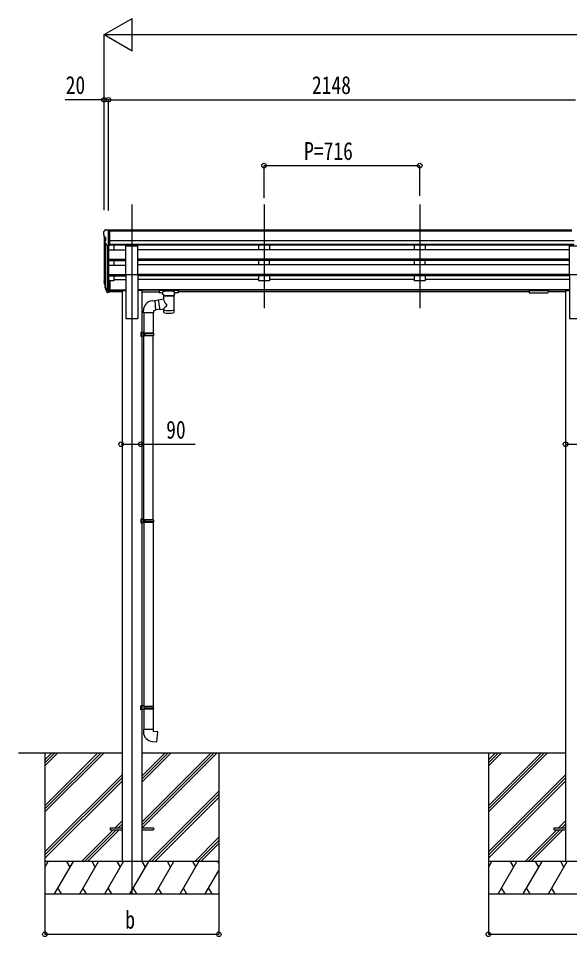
# Model space of a CAD drawing. Units: millimetres, scale not verified. Extents: x -10512 to 10512, y -7425 to 7425.
# Drawn here: x -4671 to -2136, y -4948 to -720 of the extents above; entities that cross this region are included whole.
import ezdxf
from ezdxf.enums import TextEntityAlignment as Align

# ---------------------------------------------------------------- set-up
doc = ezdxf.new("R2010")
doc.units = ezdxf.units.MM
doc.header["$LTSCALE"] = 30
for name, color, linetype in [('0-3_YKK_12', 2, 'Continuous'), ('0-4_YKK_13', 4, 'Continuous'), ('0-5_YKK_A1', 4, 'Continuous'), ('0-6_YKK_D', 6, 'Continuous')]:
    doc.layers.add(name, color=color, linetype=linetype)
doc.styles.add('ＭＳ ゴシック', font='')
doc.styles.get('ＭＳ ゴシック').set_extended_font_data('MS Gothic')

msp = doc.modelspace()

# ---------------------------------------------------------------- linework, layer by layer
at = {"layer": '0-3_YKK_12'}
for p, q in [((-4148.74, -1577.07), (-4148.74, -4751.48)), ((-3540.74, -1577.07), (-3540.74, -2054.59)), ((-2824.74, -1577.07), (-2824.74, -2054.59))]:
    msp.add_line(p, q, dxfattribs=at)
at = {"layer": '0-4_YKK_13'}
for p, q in [((-4278.74, -1702.83), (-4278.74, -1703.46)), ((-4276.21, -1724.64), (-4270.89, -1727.71)), ((-4271.83, -1694.03), (-4275.9, -1699.84)), ((-4268.74, -1693.46), (-4271.07, -1693.6)), ((-4270.74, -1727.97), (-4270.74, -1744.25)), ((-4268.74, -1693.46), (-4250.24, -1693.46)), ((-4256.74, -1766.44), (-4256.74, -1693.46)), ((-4250.24, -1693.46), (-4240.24, -1693.55)), ((-4250.24, -1765.44), (-4250.24, -1693.46)), ((-4240.24, -1695.06), (-4240.24, -1693.55)), ((-4264.37, -1764.63), (-4273.37, -1749.04)), ((-4256.74, -1766.44), (-4261.95, -1766.13)), ((-4250.24, -1765.44), (-4256.74, -1765.44)), ((-4176.24, -1898.91), (-4176.24, -1767.11)), ((-4176.24, -1767.11), (-4121.24, -1767.11)), ((-4121.24, -1898.91), (-4121.24, -1767.11)), ((-2136.24, -1898.91), (-2136.24, -1767.11)), ((-2136.24, -1767.11), (-2081.24, -1767.11)), ((-4176.24, -1898.91), (-4121.24, -1898.91)), ((-2136.24, -1898.91), (-2081.24, -1898.91)), ((-4275.65, -1941.37), (-4271.77, -1949.32)), ((-4275.04, -1939.99), (-4271.77, -1947.06)), ((-4256.74, -1927.18), (-4256.74, -1981.96)), ((-4250.24, -1927.18), (-4256.74, -1927.18)), ((-4250.24, -1927.18), (-4250.24, -1981.22)), ((-4273.33, -1952.65), (-4272.99, -1957.05)), ((-4272.99, -1957.05), (-4264.18, -1980.6)), ((-4272.38, -1956.49), (-4264.18, -1972.67)), ((-4263.17, -1971.54), (-4270.93, -1956.13)), ((-4256.74, -1972.21), (-4261.88, -1972.21)), ((-4256.74, -1974.02), (-4261.59, -1974.02)), ((-4256.74, -1981.96), (-4261.59, -1981.96)), ((-4250.24, -1967.32), (-4256.74, -1967.32)), ((-4250.24, -1972.19), (-4256.74, -1972.19)), ((-4250.24, -1981.22), (-4256.74, -1981.22)), ((-4022.74, -1971.76), (-4022.74, -1982.52)), ((-3937.74, -1971.1), (-4020.74, -1971.1)), ((-3937.74, -1973.28), (-4020.74, -1973.28)), ((-4006.24, -1983.19), (-4020.74, -1983.19)), ((-4006.24, -1990), (-4006.24, -1979.72)), ((-3952.24, -1990), (-3952.24, -1979.72)), ((-3937.74, -1983.19), (-3952.24, -1983.19)), ((-3935.74, -1971.76), (-3935.74, -1982.52)), ((-3935.74, -1971.96), (-3935.74, -1973.5)), ((-2321.74, -1971.76), (-2321.74, -1982.52)), ((-2321.74, -1971.96), (-2321.74, -1973.5)), ((-2319.74, -1971.1), (-2236.74, -1971.1)), ((-2319.74, -1973.28), (-2236.74, -1973.28)), ((-2319.74, -1983.19), (-2236.74, -1983.19)), ((-2234.74, -1971.76), (-2234.74, -1982.52)), ((-4056.1, -2020), (-4043.59, -2018.44)), ((-4027.07, -2017.85), (-4043.42, -2020.39)), ((-4027.36, -2015.98), (-4002.14, -2012.06)), ((-4027.36, -2015.98), (-4020.34, -2061.23)), ((-4002.14, -2012.07), (-4002.14, -1994.48)), ((-3956.34, -1994.5), (-3956.32, -2074.79)), ((-4095.5, -2076.01), (-4095.5, -2065.1)), ((-4020.63, -2059.36), (-4039.75, -2062.32)), ((-4002.14, -2058.41), (-4020.34, -2061.23)), ((-4002.16, -2074.79), (-4002.14, -2058.16)), ((-4049.5, -2076.01), (-4095.5, -2076.01)), ((-4093.54, -2076.01), (-4093.54, -2166.85)), ((-4051.54, -2076.01), (-4051.54, -2169.41)), ((-4091.54, -2166.91), (-4107.54, -2166.43)), ((-4107.54, -2166.43), (-4107.54, -2184.38)), ((-4091.54, -2183.91), (-4107.54, -2184.38)), ((-4091.54, -2168.91), (-4093.54, -2168.91)), ((-4050.54, -2169.41), (-4093.54, -2169.41)), ((-4049.54, -2171.41), (-4093.54, -2171.41)), ((-4049.54, -2179.41), (-4093.54, -2179.41)), ((-4050.54, -2181.41), (-4093.54, -2181.41)), ((-4093.54, -3026.1), (-4093.54, -2183.96)), ((-4091.54, -2168.91), (-4091.54, -2166.91)), ((-4091.54, -2183.91), (-4091.54, -2181.91)), ((-4089.06, -2171.41), (-4088.63, -2169.41)), ((-4051.54, -3028.66), (-4051.54, -2181.41)), ((-4049.54, -2171.41), (-4050.54, -2169.41)), ((-4049.54, -2179.41), (-4050.54, -2181.41)), ((-4049.54, -2171.41), (-4049.54, -2179.41)), ((-4091.54, -3026.16), (-4107.54, -3025.69)), ((-4107.54, -3025.69), (-4107.54, -3043.63)), ((-4091.54, -3043.16), (-4107.54, -3043.63)), ((-4091.54, -3028.16), (-4093.54, -3028.16)), ((-4050.54, -3028.66), (-4093.54, -3028.66)), ((-4049.54, -3030.66), (-4093.54, -3030.66)), ((-4049.54, -3038.66), (-4093.54, -3038.66)), ((-4050.54, -3040.66), (-4093.54, -3040.66)), ((-4093.54, -3043.22), (-4093.54, -3885.35)), ((-4091.54, -3028.16), (-4091.54, -3026.16)), ((-4091.54, -3043.16), (-4091.54, -3041.16)), ((-4089.06, -3030.66), (-4088.63, -3028.66)), ((-4051.54, -3040.66), (-4051.54, -3887.91)), ((-4049.54, -3030.66), (-4050.54, -3028.66)), ((-4049.54, -3038.66), (-4050.54, -3040.66)), ((-4049.54, -3030.66), (-4049.54, -3038.66)), ((-4091.54, -3885.41), (-4107.54, -3884.94)), ((-4107.54, -3902.88), (-4107.54, -3884.94)), ((-4050.54, -3887.91), (-4093.54, -3887.91)), ((-4091.54, -3885.41), (-4091.54, -3887.41)), ((-4049.54, -3889.91), (-4050.54, -3887.91)), ((-4091.54, -3902.41), (-4107.54, -3902.88)), ((-4049.54, -3889.91), (-4093.54, -3889.91)), ((-4049.54, -3897.91), (-4093.54, -3897.91)), ((-4050.54, -3899.91), (-4093.54, -3899.91)), ((-4091.54, -3900.41), (-4093.54, -3900.41)), ((-4093.54, -3902.47), (-4093.54, -3993.91)), ((-4091.54, -3900.41), (-4091.54, -3902.41)), ((-4089.06, -3897.91), (-4088.63, -3899.91)), ((-4051.54, -3899.91), (-4051.54, -3993.91)), ((-4049.54, -3897.91), (-4050.54, -3899.91)), ((-4049.54, -3897.91), (-4049.54, -3889.91)), ((-4049.54, -3993.91), (-4095.54, -3993.91)), ((-4095.54, -3993.91), (-4095.54, -4004.83)), ((-4049.54, -4003.91), (-4049.54, -3993.91)), ((-4248.74, -4446.98), (-4248.74, -4455.98)), ((-4248.74, -4446.98), (-4193.94, -4446.98)), ((-4248.74, -4455.98), (-4193.94, -4455.98)), ((-4103.54, -4446.98), (-4048.74, -4446.98)), ((-4103.54, -4455.98), (-4048.74, -4455.98)), ((-4048.74, -4446.98), (-4048.74, -4455.98)), ((-2208.74, -4446.98), (-2208.74, -4455.98)), ((-2208.74, -4446.98), (-2153.94, -4446.98)), ((-2208.74, -4455.98), (-2153.94, -4455.98))]:
    msp.add_line(p, q, dxfattribs=at)
for points in [[(-4020.74, -1971.1), (-4021.09, -1971.1), (-4021.62, -1971.13), (-4022.07, -1971.18), (-4022.38, -1971.26), (-4022.55, -1971.36), (-4022.67, -1971.49), (-4022.73, -1971.67), (-4022.74, -1971.76)], [(-4020.74, -1983.19), (-4021.09, -1983.18), (-4021.62, -1983.16), (-4022.07, -1983.11), (-4022.38, -1983.03), (-4022.55, -1982.93), (-4022.67, -1982.79), (-4022.73, -1982.61), (-4022.74, -1982.52)], [(-3935.74, -1971.76), (-3935.78, -1971.57), (-3935.86, -1971.43), (-3935.96, -1971.34), (-3936.06, -1971.28), (-3936.18, -1971.23), (-3936.47, -1971.17), (-3936.96, -1971.12), (-3937.51, -1971.1), (-3937.74, -1971.1)], [(-3935.74, -1982.52), (-3935.78, -1982.72), (-3935.86, -1982.86), (-3935.96, -1982.95), (-3936.06, -1983.01), (-3936.18, -1983.06), (-3936.47, -1983.12), (-3936.96, -1983.16), (-3937.51, -1983.19), (-3937.74, -1983.19)], [(-2321.74, -1971.76), (-2321.7, -1971.57), (-2321.62, -1971.43), (-2321.52, -1971.34), (-2321.42, -1971.28), (-2321.3, -1971.23), (-2321.01, -1971.17), (-2320.52, -1971.12), (-2319.98, -1971.1), (-2319.74, -1971.1)], [(-2321.74, -1982.52), (-2321.7, -1982.72), (-2321.62, -1982.86), (-2321.52, -1982.95), (-2321.42, -1983.01), (-2321.3, -1983.06), (-2321.01, -1983.12), (-2320.52, -1983.16), (-2319.98, -1983.19), (-2319.74, -1983.19)], [(-2236.74, -1971.1), (-2236.39, -1971.1), (-2235.86, -1971.13), (-2235.41, -1971.18), (-2235.11, -1971.26), (-2234.94, -1971.36), (-2234.82, -1971.49), (-2234.75, -1971.67), (-2234.74, -1971.76)], [(-2236.74, -1983.19), (-2236.39, -1983.18), (-2235.86, -1983.16), (-2235.41, -1983.11), (-2235.11, -1983.03), (-2234.94, -1982.93), (-2234.82, -1982.79), (-2234.75, -1982.61), (-2234.74, -1982.52)], [(-4043.59, -2018.44), (-4039.58, -2064.27), (-4049.5, -2066.01), (-4049.5, -2076.01)], [(-4002.14, -1994.48), (-4002.37, -1994.39), (-4003.73, -1993.65), (-4004.84, -1992.81), (-4005.6, -1991.94), (-4006.06, -1991.04), (-4006.23, -1990.16)], [(-3952.28, -1989.94), (-3952.26, -1990.29), (-3952.5, -1991.25), (-3953.02, -1992.13), (-3953.83, -1992.97), (-3954.94, -1993.77), (-3956.34, -1994.5)], [(-4091.54, -2181.91), (-4093.54, -2181.91), (-4093.54, -2168.91)], [(-4089.06, -2171.41), (-4089.06, -2179.41), (-4088.63, -2181.41)], [(-4091.54, -3041.16), (-4093.54, -3041.16), (-4093.54, -3028.16)], [(-4089.06, -3030.66), (-4089.06, -3038.66), (-4088.63, -3040.66)], [(-4091.54, -3887.41), (-4093.54, -3887.41), (-4093.54, -3900.41)], [(-4089.06, -3897.91), (-4089.06, -3889.91), (-4088.63, -3887.91)], [(-4054.46, -4049.65), (-4033.63, -4051.48), (-4029.62, -4005.65), (-4049.54, -4003.91)]]:
    msp.add_lwpolyline(points, dxfattribs=at)
for centre, radius, start, end in [((-4275.74, -1702.83), 3, 93, 180), ((-4076.74, -1703.46), 202, 180, 184.94904), ((-4271.84, -1720.27), 6.18, 185.7035, 224.99897), ((-4271.01, -1694.6), 1, 93.5, 145), ((-4271.04, -1727.97), 0.3, 0, 60), ((-4270.77, -1747.54), 3, 94.7167, 210), ((-4271.04, -1744.25), 0.3, 274.7167, 0), ((-4261.77, -1763.13), 3, 210, 266.5), ((-4247.56, -1932.26), 29.53, 186.50806, 197.98144), ((-4246.15, -1930.5), 30.41, 187.1552, 198.19734), ((-4049.59, -2065.45), 45.91, 98.14944, 179.55845), ((-4050.54, -4004.83), 45, 180, 265)]:
    msp.add_arc(centre, radius, start, end, dxfattribs=at)
for centre, major_axis, ratio, start_param, end_param in [((-4188.09, -1932.69), (-89.06, 1.43), 0.57596, 6.1962358, 6.3678173), ((-4188.88, -1926.01), (87.93, 4.42), 0.541684, 3.0659337, 3.2228513), ((-4272.03, -1952.65), (1.3, 0), 0.90356, 1.3700892, 3.347195), ((-4186.11, -1936.46), (-89.07, 0), 0.90356, 0.2056023, 0.2515348), ((-4186.82, -1932.59), (-88.05, 0), 0.90356, 0.2662965, 0.3003836), ((-4261.59, -1971.31), (-3, 0), 0.90356, 0.5235988, 1.5707963), ((-4261.59, -1979.25), (3, 0), 0.90356, 3.6651914, 4.712389), ((-4261.88, -1970.86), (-1.5, 0), 0.90356, 0.5235988, 1.5707963), ((-4020.74, -1973.5), (-2, 0), 0.109601, 4.712389, 6.2831853), ((-3979.24, -1979.72), (-27, 0), 0.122176, 3.1415927, 6.2831853), ((-3937.74, -1973.5), (-2, 0), 0.109601, 3.1415927, 4.712389), ((-2319.74, -1973.5), (2, 0), 0.109601, 1.5707963, 3.1415927), ((-2236.74, -1973.5), (2, 0), 0.109601, 0, 1.5707963), ((-3990.24, -1990), (-16, 0), 0.361356, 0, 0.0194874), ((-3979.24, -2038.61), (22.81, -26.62), 0.234429, 3.1563334, 4.5976381), ((-3979.23, -1994.95), (-22.92, 0.42), 0.07247, 0.0008089, 1.5716053), ((-3979.23, -1996.57), (-22.92, 0.42), 0.07247, 0.0008089, 1.5716053), ((-3979.25, -1994.95), (22.91, 0.42), 0.072511, 4.711586, 6.2823824), ((-3979.25, -1996.57), (22.91, 0.42), 0.072511, 4.711586, 6.2823824), ((-3981.8, -2035.96), (-20.32, -22.25), 0.045535, 4.9756507, 6.2441899), ((-3979.24, -2062.35), (-22.91, 0), 0.122865, 6.2831853, 9.424778), ((-3979.24, -2074.79), (-22.92, 0), 0.101955, 6.2829723, 9.4248207)]:
    msp.add_ellipse(centre, major_axis=major_axis, ratio=ratio, start_param=start_param, end_param=end_param, dxfattribs=at)
at = {"layer": '0-5_YKK_A1'}
for p, q in [((-4276.74, -1724.04), (-4276.74, -1926.82)), ((-2125.24, -1695.06), (-4250.24, -1695.06)), ((-2125.24, -1700.28), (-4250.24, -1700.28)), ((-4271.77, -1751.81), (-4271.77, -1953.53)), ((-4262.74, -1765.97), (-4262.75, -1971.96)), ((-4256.74, -1734.56), (-4256.74, -1927.18)), ((-2115.24, -1743.81), (-4250.24, -1743.81)), ((-2115.24, -1761.66), (-4250.24, -1761.66)), ((-2115.24, -1764.91), (-4250.24, -1764.91)), ((-4231.74, -1764.91), (-4231.74, -1786.98)), ((-3565.74, -1765.01), (-3565.74, -1785.39)), ((-3515.74, -1765.01), (-3515.74, -1785.39)), ((-2849.74, -1765.01), (-2849.74, -1785.39)), ((-2799.74, -1765.01), (-2799.74, -1785.39)), ((-4256.74, -1785.49), (-4176.24, -1785.49)), ((-2136.24, -1785.49), (-4121.24, -1785.49)), ((-3515.74, -1785.39), (-3565.74, -1785.39)), ((-2799.74, -1785.39), (-2849.74, -1785.39)), ((-4256.74, -1828.85), (-4176.24, -1828.85)), ((-4256.74, -1830.35), (-4176.24, -1830.35)), ((-4256.74, -1834.67), (-4176.24, -1834.67)), ((-4256.74, -1855.59), (-4176.24, -1855.59)), ((-4231.74, -1834.67), (-4231.74, -1855.59)), ((-2136.24, -1828.85), (-4121.24, -1828.85)), ((-2136.24, -1830.35), (-4121.24, -1830.35)), ((-2136.24, -1834.67), (-4121.24, -1834.67)), ((-2136.24, -1855.5), (-4121.24, -1855.5)), ((-3565.74, -1834.67), (-3565.74, -1855.5)), ((-3515.74, -1855.5), (-3565.74, -1855.5)), ((-3515.74, -1855.5), (-3515.74, -1834.67)), ((-2849.74, -1834.67), (-2849.74, -1855.5)), ((-2799.74, -1855.5), (-2849.74, -1855.5)), ((-2799.74, -1855.5), (-2799.74, -1834.67)), ((-4256.74, -1898.96), (-4176.24, -1898.96)), ((-4256.74, -1900.45), (-4176.24, -1900.45)), ((-4176.24, -1898.91), (-4176.24, -2101.48)), ((-4121.24, -1898.91), (-4121.24, -2101.48)), ((-2136.24, -1898.96), (-4121.24, -1898.91)), ((-2136.24, -1900.45), (-4121.24, -1900.45)), ((-2136.24, -1898.91), (-2136.24, -2101.48)), ((-4256.74, -1904.77), (-4176.24, -1904.77)), ((-4231.74, -1927.82), (-4250.24, -1927.82)), ((-4231.74, -1904.77), (-4231.74, -1927.82)), ((-4231.74, -1922.87), (-4176.24, -1922.87)), ((-2136.24, -1904.77), (-4121.24, -1904.77)), ((-3565.74, -1922.87), (-4121.24, -1922.87)), ((-3565.74, -1904.77), (-3565.74, -1927.82)), ((-3515.74, -1927.82), (-3565.74, -1927.82)), ((-3515.74, -1904.77), (-3515.74, -1927.82)), ((-2849.74, -1922.87), (-3515.74, -1922.87)), ((-2849.74, -1904.77), (-2849.74, -1927.82)), ((-2799.74, -1927.82), (-2849.74, -1927.82)), ((-2799.74, -1904.77), (-2799.74, -1927.82)), ((-2136.24, -1922.87), (-2799.74, -1922.87)), ((-4250.24, -1969.89), (-4176.24, -1969.89)), ((-4250.24, -1971.28), (-4176.24, -1971.28)), ((-4193.94, -1978.97), (-4250.24, -1978.97)), ((-4193.94, -1972.48), (-4193.94, -4601.48)), ((-4193.94, -1972.48), (-4176.24, -1972.48)), ((-2136.24, -1969.89), (-4121.24, -1969.89)), ((-2136.24, -1971.28), (-4121.24, -1971.28)), ((-4103.54, -1972.48), (-4121.24, -1972.48)), ((-4103.54, -1972.48), (-4103.54, -4601.48)), ((-4103.54, -1978.97), (-4022.74, -1978.97)), ((-2321.74, -1978.97), (-3935.74, -1978.97)), ((-2153.94, -1978.97), (-2234.74, -1978.97)), ((-2153.94, -1972.48), (-2153.94, -4601.48)), ((-2153.94, -1972.48), (-2136.24, -1972.48)), ((-4176.24, -2101.48), (-4121.24, -2101.48)), ((-2136.24, -2101.48), (-2081.24, -2101.48)), ((-4670.78, -4101.48), (-4193.94, -4101.48)), ((-4548.94, -4101.48), (-4548.94, -4751.48)), ((-4548.94, -4345.65), (-4304.76, -4101.48)), ((-4548.94, -4359.8), (-4290.62, -4101.48)), ((-4548.94, -4373.94), (-4276.48, -4101.48)), ((-4548.94, -4161.81), (-4488.61, -4101.48)), ((-4548.94, -4147.67), (-4502.75, -4101.48)), ((-4548.94, -4133.52), (-4516.89, -4101.48)), ((-4103.74, -4420.95), (-3784.26, -4101.48)), ((-4103.74, -4435.1), (-3770.12, -4101.48)), ((-4103.74, -4237.11), (-3968.11, -4101.48)), ((-4103.74, -4222.97), (-3982.25, -4101.48)), ((-4103.74, -4208.82), (-3996.39, -4101.48)), ((-4103.54, -4101.48), (-2153.94, -4101.48)), ((-4101.48, -4446.98), (-3755.98, -4101.48)), ((-3748.94, -4101.48), (-3748.94, -4751.48)), ((-2508.94, -4101.48), (-2508.94, -4751.48)), ((-2508.94, -4345.65), (-2264.76, -4101.48)), ((-2508.94, -4359.8), (-2250.62, -4101.48)), ((-2508.94, -4373.94), (-2236.48, -4101.48)), ((-2508.94, -4161.81), (-2448.61, -4101.48)), ((-2508.94, -4147.67), (-2462.75, -4101.48)), ((-2508.94, -4133.52), (-2476.89, -4101.48)), ((-4548.94, -4557.79), (-4194.14, -4202.99)), ((-4548.94, -4571.93), (-4194.14, -4217.13)), ((-2508.94, -4557.79), (-2154.14, -4202.99)), ((-2508.94, -4571.93), (-2154.14, -4217.13)), ((-4548.94, -4586.07), (-4194.14, -4231.27)), ((-2508.94, -4586.07), (-2154.14, -4231.27)), ((-4072.13, -4601.48), (-3748.94, -4278.29)), ((-4057.99, -4601.48), (-3748.94, -4292.43)), ((-4043.85, -4601.48), (-3748.94, -4306.57)), ((-4226, -4446.98), (-4194.14, -4415.12)), ((-4211.86, -4446.98), (-4194.14, -4429.26)), ((-2186, -4446.98), (-2154.14, -4415.12)), ((-2171.86, -4446.98), (-2154.14, -4429.26)), ((-4380.5, -4601.48), (-4235, -4455.98)), ((-4366.36, -4601.48), (-4220.86, -4455.98)), ((-4352.22, -4601.48), (-4206.71, -4455.98)), ((-4197.71, -4446.98), (-4193.94, -4443.2)), ((-2340.5, -4601.48), (-2195, -4455.98)), ((-2326.36, -4601.48), (-2180.86, -4455.98)), ((-2312.22, -4601.48), (-2166.71, -4455.98)), ((-2157.71, -4446.98), (-2154.14, -4443.4)), ((-3860, -4601.48), (-3748.94, -4490.42)), ((-3845.86, -4601.48), (-3748.94, -4504.56)), ((-3831.72, -4601.48), (-3748.94, -4518.7)), ((-3748.94, -4601.48), (-4548.94, -4601.48)), ((-4548.94, -4628.98), (-4533.06, -4601.48)), ((-4504.19, -4751.48), (-4417.59, -4601.48)), ((-4432.59, -4627.46), (-4447.59, -4601.48)), ((-4388.72, -4751.48), (-4302.12, -4601.48)), ((-4317.12, -4627.46), (-4332.12, -4601.48)), ((-4273.25, -4751.48), (-4186.65, -4601.48)), ((-4201.65, -4627.46), (-4216.65, -4601.48)), ((-4157.78, -4751.48), (-4071.18, -4601.48)), ((-4086.18, -4627.46), (-4101.18, -4601.48)), ((-4042.31, -4751.48), (-3955.71, -4601.48)), ((-3970.71, -4627.46), (-3985.71, -4601.48)), ((-3926.84, -4751.48), (-3840.24, -4601.48)), ((-3870.24, -4601.48), (-3855.24, -4627.46)), ((-3754.77, -4601.48), (-3748.94, -4611.58)), ((-1708.94, -4601.48), (-2508.94, -4601.48)), ((-2508.94, -4628.98), (-2493.06, -4601.48)), ((-2464.19, -4751.48), (-2377.59, -4601.48)), ((-2392.59, -4627.46), (-2407.59, -4601.48)), ((-2348.72, -4751.48), (-2262.12, -4601.48)), ((-2277.12, -4627.46), (-2292.12, -4601.48)), ((-2233.25, -4751.48), (-2146.65, -4601.48)), ((-2161.65, -4627.46), (-2176.65, -4601.48)), ((-3811.37, -4751.48), (-3748.94, -4643.34)), ((-4489.2, -4725.5), (-4474.2, -4751.48)), ((-4373.73, -4725.5), (-4358.73, -4751.48)), ((-4258.25, -4725.5), (-4243.26, -4751.48)), ((-4142.78, -4725.5), (-4127.79, -4751.48)), ((-4027.32, -4725.5), (-4012.32, -4751.48)), ((-3911.85, -4725.5), (-3896.85, -4751.48)), ((-3796.38, -4725.5), (-3781.38, -4751.48)), ((-2449.2, -4725.5), (-2434.2, -4751.48)), ((-2333.73, -4725.5), (-2318.73, -4751.48)), ((-2218.25, -4725.5), (-2203.26, -4751.48)), ((-4548.94, -4751.48), (-3748.94, -4751.48)), ((-2508.94, -4751.48), (-1708.94, -4751.48))]:
    msp.add_line(p, q, dxfattribs=at)
at = {"layer": '0-6_YKK_D'}
for p, q in [((-4276.74, -795.06), (-4146.84, -720.06)), ((-4146.84, -870.06), (-4146.84, -720.06)), ((-4276.74, -1602.64), (-4276.74, -794.06)), ((-4276.74, -795.06), (-4146.84, -870.06)), ((-4276.74, -795.06), (-4016.93, -795.06)), ((-4126.74, -795.06), (2057.26, -795.06)), ((-4276.74, -1603.64), (-4276.74, -1094.06)), ((-4256.74, -1604.64), (-4256.74, -1094.06)), ((-4256.74, -1604.64), (-4256.74, -1094.06)), ((-4256.74, -1095.06), (-2108.74, -1095.06)), ((-3540.74, -1548.19), (-3540.74, -1397.08)), ((-3540.74, -1398.08), (-2824.74, -1398.08)), ((-2824.74, -1537.05), (-2824.74, -1397.08)), ((-2153.94, -2659.37), (-2153.94, -2682.03)), ((-4548.94, -4751.48), (-4548.94, -4938.19)), ((-3748.94, -4752.48), (-3748.94, -4938.19)), ((-2508.94, -4751.48), (-2508.94, -4938.19)), ((-4548.94, -4937.19), (-3748.94, -4937.19)), ((-2508.94, -4937.19), (-1708.94, -4937.19))]:
    msp.add_line(p, q, dxfattribs=at)
for points in [[(-4256.74, -1095.06), (-4276.74, -1095.06), (-4455.24, -1095.06)], [(-4197.94, -2681.03), (-4107.54, -2681.03), (-3857.74, -2681.03)], [(-2153.94, -2681.03), (-2063.54, -2681.03), (-1813.74, -2681.03)]]:
    msp.add_lwpolyline(points, dxfattribs=at)
for centre in [(-4276.74, -1095.06), (-4256.74, -1095.06), (-4256.74, -1095.06), (-3540.74, -1398.08), (-2824.74, -1398.08), (-4197.94, -2681.03), (-4107.54, -2681.03), (-2153.94, -2681.03), (-4548.94, -4937.19), (-3748.94, -4937.19), (-2508.94, -4937.19)]:
    msp.add_circle(centre, 10.62, dxfattribs=at)

# ---------------------------------------------------------------- texts
at = {"layer": '0-6_YKK_D', "style": 'ＭＳ ゴシック', "width": 0.8}
for s, p in [('20', (-4453.24, -1093.06)), ('2148', (-3320.74, -1093.06)), ('P=716', (-3356.74, -1396.78)), ('90', (-3991.04, -2679.73)), ('b', (-4178.94, -4935.89))]:
    msp.add_text(s, height=82.48, dxfattribs=at).set_placement(p, align=Align.BOTTOM_LEFT)

doc.saveas('drawing.dxf')
